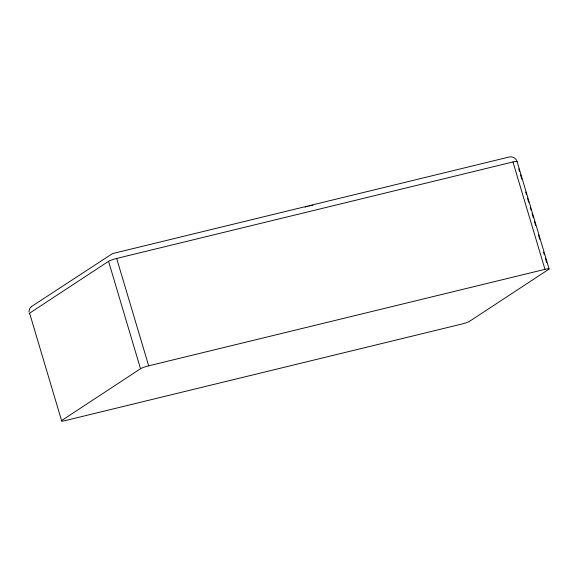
<?xml version="1.0" encoding="UTF-8"?>
<svg xmlns="http://www.w3.org/2000/svg" width="578" height="578" viewBox="0 0 578 578"><rect width="100%" height="100%" fill="white"/><g stroke="black" fill="none" stroke-linecap="round" stroke-linejoin="round"><path stroke-width="0.87" d="M28.9 311.939L29.709 308.58L31.515 306.506M31.465 306.535L112.493 253.598L509.117 157.021C512.115 156.204 515.554 157.808 516.775 160.698M517.014 161.688A6.589 0.816 -16.6 0 0 513.163 161.912L116.662 258.445A6.589 0.816 -16.6 0 0 108.548 261.328L29.557 313.197A6.589 0.816 -16.6 0 0 29.745 313.789M61.571 420.589L140.562 368.713A6.589 0.816 -16.6 0 1 148.676 365.831L545.177 269.297A6.589 0.816 -16.6 0 1 548.71 269.341L469.719 321.216A6.589 0.816 -16.6 0 1 461.605 324.099L65.307 420.582A6.589 0.816 -16.6 0 1 61.571 420.589L29.594 313.175M517.079 161.5L549.1 268.914M518.741 168.827L519.478 171.428M520.532 174.838L521.782 179.158M525.655 192.026L526.428 194.598M527.454 198.037L528.733 202.329M530.272 207.488L531.038 210.067M532.063 213.499L533.342 217.798M534.368 221.23L535.647 225.528M538.465 234.979L539.707 239.299M543.587 252.16L544.317 254.761M545.379 258.178L546.658 262.47M512.961 161.956L544.975 269.348M116.662 258.445L148.676 365.831M108.548 261.328L140.526 368.742M305.191 207.242A7.528 0.932 -16.6 0 1 305.437 207.155M306.99 206.657A7.528 0.932 -16.6 0 1 307.778 206.425M309.086 206.064A7.528 0.932 -16.6 0 1 310.097 205.804M311.513 205.486A7.528 0.932 -16.6 0 1 312.922 205.233"/></g></svg>
